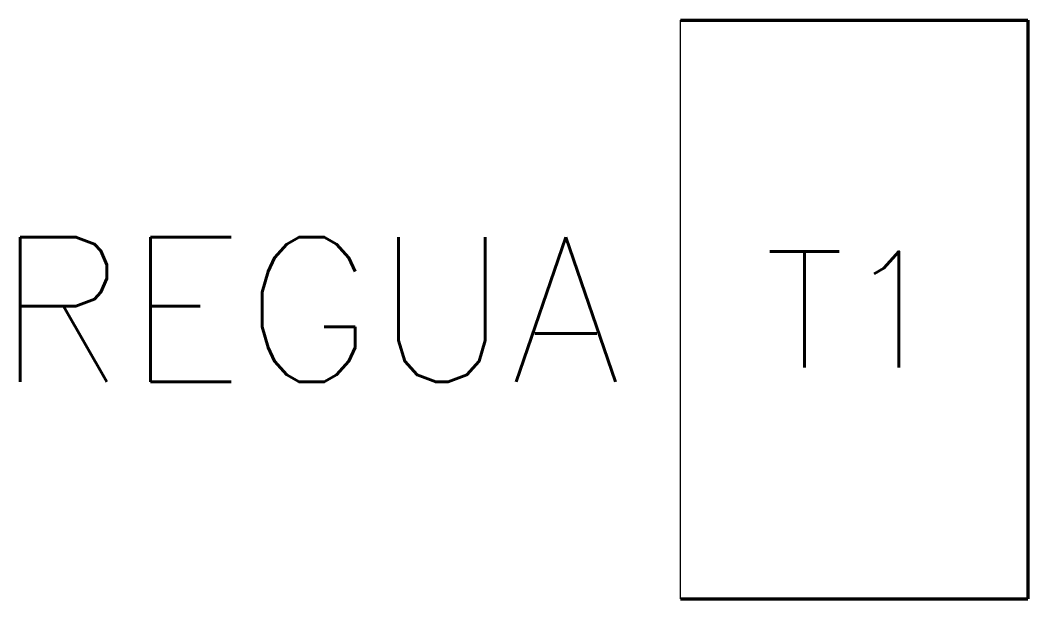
# Model space of a CAD drawing. Extents: x 198.6 to 216, y 190 to 200.
import ezdxf
from ezdxf.enums import TextEntityAlignment as Align

# ---------------------------------------------------------------- set-up
doc = ezdxf.new("R2010")
doc.units = 0
doc.header["$MEASUREMENT"] = 0
doc.layers.get('0').update_dxf_attribs({"linetype": 'CONTINUOUS'})
doc.styles.add('ROMANS', font='romans')

msp = doc.modelspace()

# ---------------------------------------------------------------- linework, layer by layer
at = {"color": 5, "lineweight": 80}
for p, q in [((210, 200), (216, 200)), ((216, 200), (216, 190)), ((210, 190), (216, 190))]:
    msp.add_line(p, q, dxfattribs=at)
msp.add_line((210, 190), (210, 200))

# ---------------------------------------------------------------- texts
at = {"color": 7, "lineweight": -3, "style": 'ROMANS'}
msp.add_attdef('REGUA', text='', height=2.5, dxfattribs=at).set_placement((208.984, 195), align=Align.MIDDLE_RIGHT)
msp.add_attdef('T1', text='', height=2, dxfattribs=at).set_placement((213, 195), align=Align.MIDDLE_CENTER)

doc.saveas('drawing.dxf')
